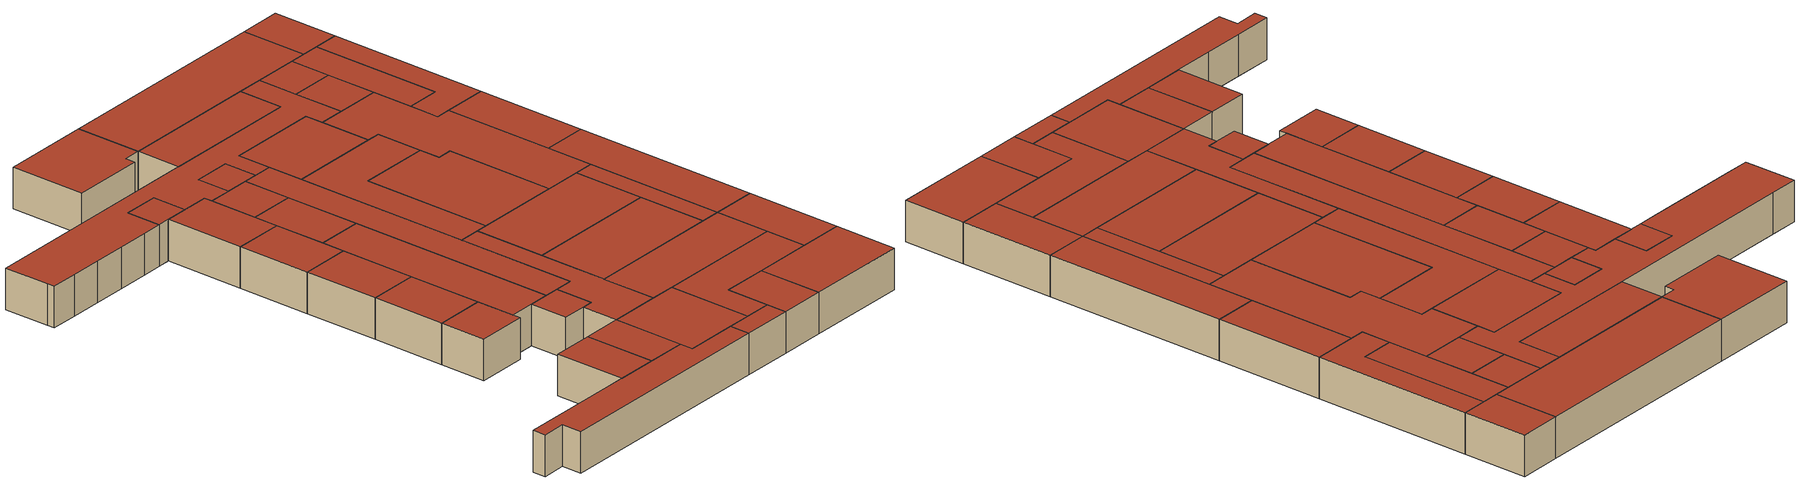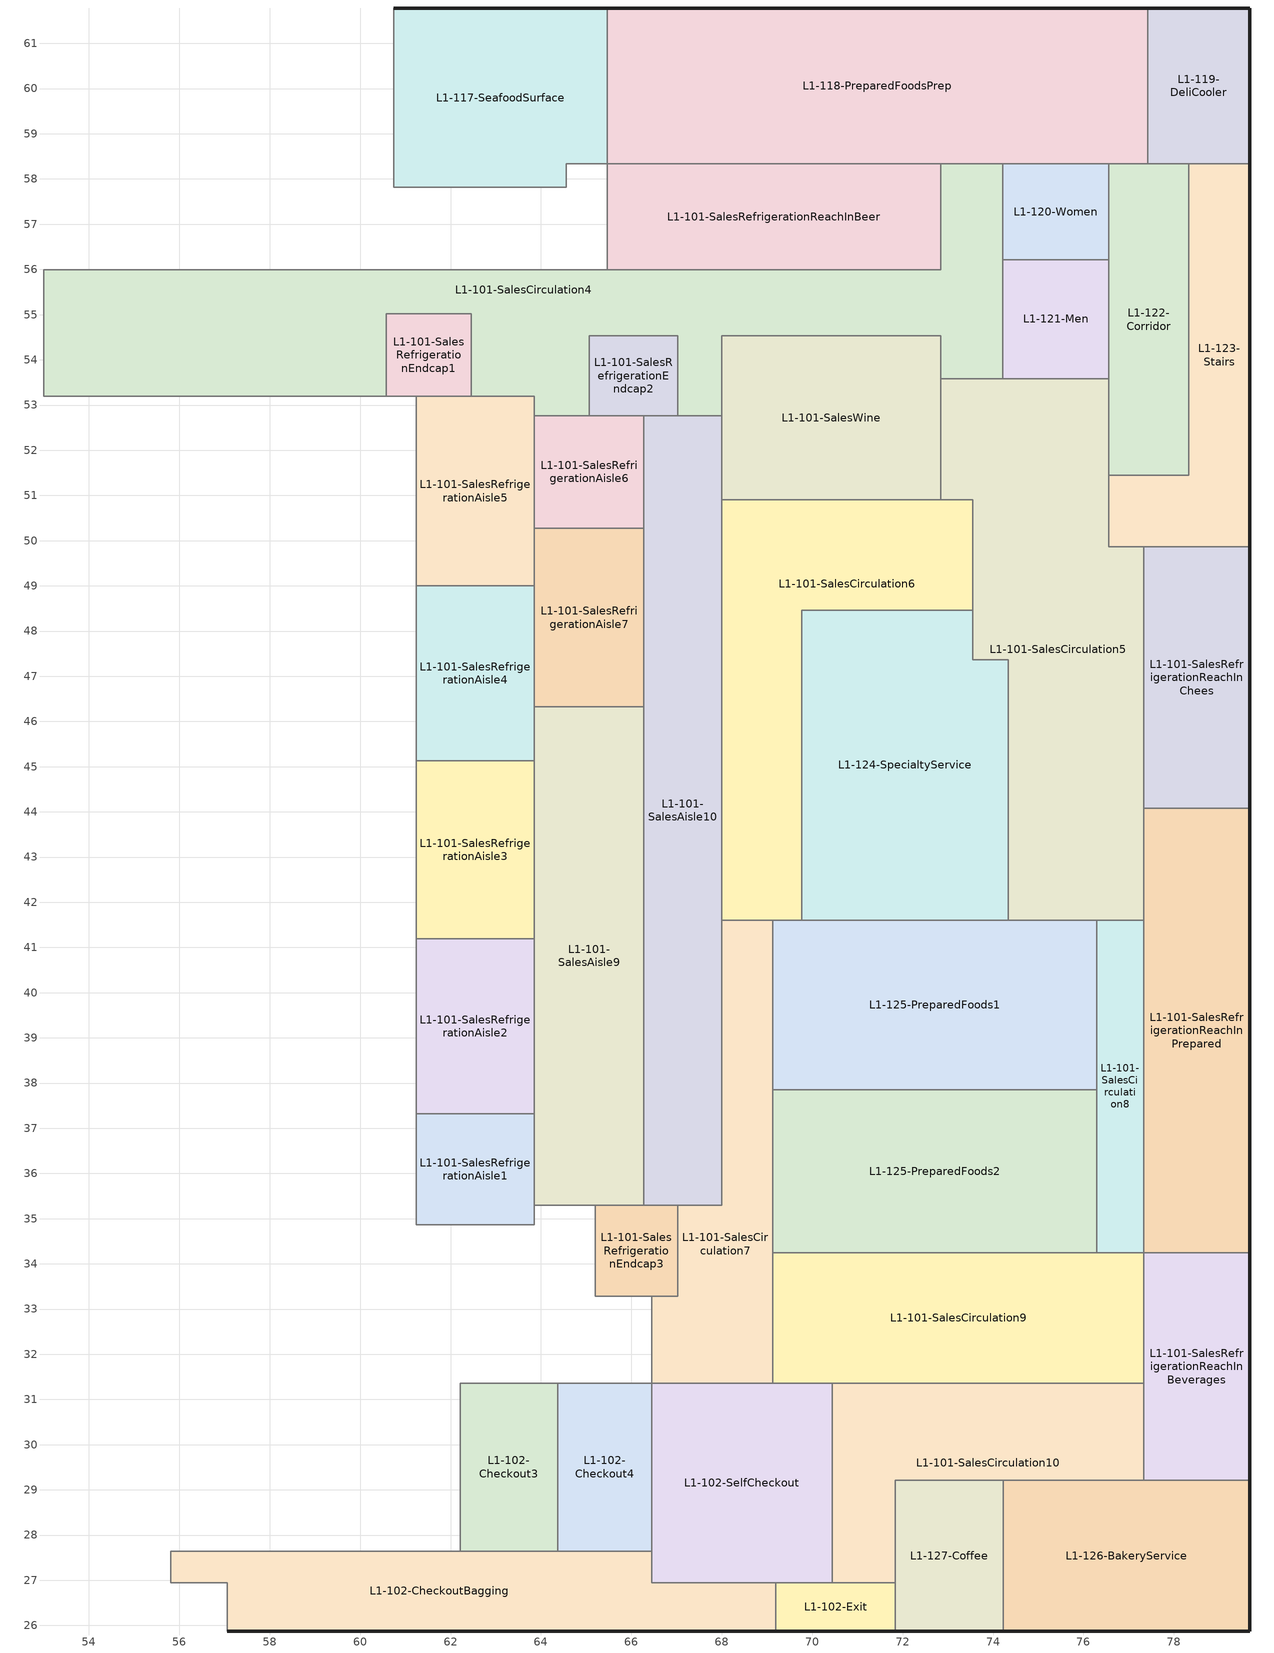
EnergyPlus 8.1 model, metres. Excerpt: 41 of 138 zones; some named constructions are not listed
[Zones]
L1-123-Stairs
 floor ground (Interior Floor): 76.57,49.87 76.57,51.44 78.33,51.44 78.33,58.34 79.67,58.34 79.67,49.87 z0
 wall outside (Exterior Wall): 79.67,49.87 79.67,58.34 z0:2.13
 wall to L1-122-Corridor (Interior Wall): 78.33,58.34 78.33,51.44 76.57,51.44 z0:2.13
 wall to L1-101-SalesCirculation5 (Interior Wall): 76.57,51.44 76.57,49.87 77.34,49.87 z0:2.13
 wall to L1-101-SalesRefrigerationReachInChees (Interior Wall): 77.34,49.87 79.67,49.87 z0:2.13
 wall to L1-119-DeliCooler (Interior Wall): 79.67,58.34 78.33,58.34 z0:2.13
 roof outside (Exterior Roof): 76.57,49.87 79.67,49.87 79.67,58.34 78.33,58.34 78.33,51.44 76.57,51.44 z2.13
L1-122-Corridor
 floor ground (Interior Floor): 76.57,51.44 76.57,58.34 78.33,58.34 78.33,51.44 z0
 wall to L1-118-PreparedFoodsPrep (Interior Wall): 77.42,58.34 76.57,58.34 z0:2.13
 wall to L1-120-Women (Interior Wall): 76.57,58.34 76.57,56.22 z0:2.13
 wall to L1-121-Men (Interior Wall): 76.57,56.22 76.57,53.58 z0:2.13
 wall to L1-101-SalesCirculation5 (Interior Wall): 76.57,53.58 76.57,51.44 z0:2.13
 wall to L1-119-DeliCooler (Interior Wall): 78.33,58.34 77.42,58.34 z0:2.13
 roof outside (Exterior Roof): 76.57,51.44 78.33,51.44 78.33,58.34 76.57,58.34 z2.13
L1-120-Women
 floor ground (Interior Floor): 74.22,56.22 74.22,58.34 76.57,58.34 76.57,56.22 z0
 wall to L1-101-SalesCirculation4 (Interior Wall): 74.22,58.34 74.22,56.22 z0:2.13
 wall to L1-121-Men (Interior Wall): 74.22,56.22 76.57,56.22 z0:2.13
 wall to L1-118-PreparedFoodsPrep (Interior Wall): 76.57,58.34 74.22,58.34 z0:2.13
 roof outside (Exterior Roof): 74.22,56.22 76.57,56.22 76.57,58.34 74.22,58.34 z2.13
L1-118-PreparedFoodsPrep
 floor ground (Interior Floor): 65.46,58.34 65.46,61.78 77.42,61.78 77.42,58.34 z0
 wall outside (Exterior Wall): 77.42,61.78 65.46,61.78 z0:2.13
 wall to L1-119-DeliCooler (Interior Wall): 77.42,58.34 77.42,61.78 z0:2.13
 wall to L1-117-SeafoodSurface (Interior Wall): 65.46,61.78 65.46,58.34 z0:2.13
 wall to L1-101-SalesRefrigerationReachInBeer (Interior Wall): 65.46,58.34 72.85,58.34 z0:2.13
 wall to L1-101-SalesCirculation4 (Interior Wall): 72.85,58.34 74.22,58.34 z0:2.13
 roof outside (Exterior Roof): 65.46,58.34 77.42,58.34 77.42,61.78 65.46,61.78 z2.13
L1-121-Men
 floor ground (Interior Floor): 74.22,53.58 74.22,56.22 76.57,56.22 76.57,53.58 z0
 wall to L1-101-SalesCirculation4 (Interior Wall): 74.22,56.22 74.22,53.58 z0:2.13
 wall to L1-101-SalesCirculation5 (Interior Wall): 74.22,53.58 76.57,53.58 z0:2.13
 roof outside (Exterior Roof): 74.22,53.58 76.57,53.58 76.57,56.22 74.22,56.22 z2.13
L1-101-SalesCirculation9
 floor ground (Interior Floor): 69.13,31.36 69.13,34.25 77.34,34.25 77.34,31.36 z0
 wall to L1-101-SalesCirculation8 (Interior Wall): 77.34,34.25 76.29,34.25 z0:2.13
 wall to L1-125-PreparedFoods2 (Interior Wall): 76.29,34.25 69.13,34.25 z0:2.13
 wall to L1-101-SalesCirculation7 (Interior Wall): 69.13,34.25 69.13,31.36 z0:2.13
 wall to L1-102-SelfCheckout (Interior Wall): 69.13,31.36 70.44,31.36 z0:2.13
 wall to L1-101-SalesCirculation10 (Interior Wall): 70.44,31.36 77.34,31.36 z0:2.13
 wall to L1-101-SalesRefrigerationReachInBeverages (Interior Wall): 77.34,31.36 77.34,34.25 z0:2.13
 roof outside (Exterior Roof): 69.13,31.36 77.34,31.36 77.34,34.25 69.13,34.25 z2.13
L1-101-SalesCirculation8
 floor ground (Interior Floor): 76.29,34.25 76.29,41.61 77.34,41.61 77.34,34.25 z0
 wall to L1-101-SalesCirculation5 (Interior Wall): 77.34,41.61 76.29,41.61 z0:2.13
 wall to L1-125-PreparedFoods1 (Interior Wall): 76.29,41.61 76.29,37.86 z0:2.13
 wall to L1-125-PreparedFoods2 (Interior Wall): 76.29,37.86 76.29,34.25 z0:2.13
 wall to L1-101-SalesRefrigerationReachInPrepared (Interior Wall): 77.34,34.25 77.34,41.61 z0:2.13
 roof outside (Exterior Roof): 76.29,34.25 77.34,34.25 77.34,41.61 76.29,41.61 z2.13
L1-101-SalesCirculation5
 floor ground (Interior Floor): 73.55,47.37 73.55,50.9 72.85,50.9 72.85,53.58 76.57,53.58 76.57,49.87 77.34,49.87 77.34,41.61 74.34,41.61 74.34,47.37 z0
 wall to L1-101-SalesRefrigerationReachInChees (Interior Wall): 77.34,44.08 77.34,49.87 z0:2.13
 wall to L1-101-SalesCirculation4 (Interior Wall): 74.22,53.58 72.85,53.58 z0:2.13
 wall to L1-101-SalesWine (Interior Wall): 72.85,53.58 72.85,50.9 z0:2.13
 wall to L1-101-SalesCirculation6 (Interior Wall): 72.85,50.9 73.55,50.9 73.55,48.46 z0:2.13
 wall to L1-124-SpecialtyService (Interior Wall): 73.55,48.46 73.55,47.37 74.34,47.37 74.34,42.37 74.34,41.61 z0:2.13
 wall to L1-125-PreparedFoods1 (Interior Wall): 74.34,41.61 76.29,41.61 z0:2.13
 wall to L1-101-SalesRefrigerationReachInPrepared (Interior Wall): 77.34,41.61 77.34,44.08 z0:2.13
 roof outside (Exterior Roof): 74.34,41.61 77.34,41.61 77.34,49.87 76.57,49.87 76.57,53.58 72.85,53.58 72.85,50.9 73.55,50.9 73.55,47.37 74.34,47.37 z2.13
L1-101-SalesRefrigerationReachInPrepared
 floor ground (Interior Floor): 77.34,34.25 77.34,44.08 79.67,44.08 79.67,34.25 z0
 wall outside (Exterior Wall): 79.67,34.25 79.67,44.08 z0:2.13
 wall to L1-101-SalesRefrigerationReachInBeverages (Interior Wall): 77.34,34.25 79.67,34.25 z0:2.13
 wall to L1-101-SalesRefrigerationReachInChees (Interior Wall): 79.67,44.08 77.34,44.08 z0:2.13
 roof outside (Exterior Roof): 77.34,34.25 79.67,34.25 79.67,44.08 77.34,44.08 z2.13
L1-101-SalesRefrigerationReachInChees
 floor ground (Interior Floor): 77.34,44.08 77.34,49.87 79.67,49.87 79.67,44.08 z0
 wall outside (Exterior Wall): 79.67,44.08 79.67,49.87 z0:2.13
 roof outside (Exterior Roof): 77.34,44.08 79.67,44.08 79.67,49.87 77.34,49.87 z2.13
L1-101-SalesRefrigerationAisle5
 floor ground (Interior Floor): 61.24,49 61.24,53.19 63.86,53.19 63.86,49 z0
 wall to L1-101-SalesRefrigerationEndcap1 (Interior Wall): 62.45,53.19 61.24,53.19 z0:2.13
 wall to L1-101-SalesAisle8 (Interior Wall): 61.24,53.19 61.24,49 z0:2.13
 wall to L1-101-SalesRefrigerationAisle4 (Interior Wall): 61.24,49 63.86,49 z0:2.13
 wall to L1-101-SalesRefrigerationAisle7 (Interior Wall): 63.86,49 63.86,50.27 z0:2.13
 wall to L1-101-SalesRefrigerationAisle6 (Interior Wall): 63.86,50.27 63.86,52.77 z0:2.13
 wall to L1-101-SalesCirculation4 (Interior Wall): 63.86,52.77 63.86,53.19 62.45,53.19 z0:2.13
 roof outside (Exterior Roof): 61.24,49 63.86,49 63.86,53.19 61.24,53.19 z2.13
L1-101-SalesCirculation4
 floor ground (Interior Floor): 53,53.19 53,55.99 72.85,55.99 72.85,58.34 74.22,58.34 74.22,53.58 72.85,53.58 72.85,54.53 68,54.53 68,52.77 67.03,52.77 67.03,54.53 65.07,54.53 65.07,52.77 63.86,52.77 63.86,53.19 62.45,53.19 62.45,55.02 60.58,55.02 60.58,53.19 z0
 wall to L1-101-SalesCirculationMeatSeafood (Interior Wall): 65.46,55.99 54.53,55.99 z0:2.13
 wall to L1-101-SalesRefrigerationReachInMeatSubstitutes (Interior Wall): 54.53,55.99 53,55.99 z0:2.13
 wall to L1-101-SalesCirculation3 (Interior Wall): 53,55.99 53,53.58 z0:2.13
 wall to L1-101-SalesAisle3 (Interior Wall): 53,53.58 53,53.19 z0:2.13
 wall to L1-101-SalesAisle4 (Interior Wall): 53,53.19 54.45,53.19 z0:2.13
 wall to L1-101-SalesAisle5 (Interior Wall): 54.45,53.19 56.1,53.19 z0:2.13
 wall to L1-101-SalesAisle6 (Interior Wall): 56.1,53.19 57.84,53.19 z0:2.13
 wall to L1-101-SalesAisle7 (Interior Wall): 57.84,53.19 59.49,53.19 z0:2.13
 wall to L1-101-SalesAisle8 (Interior Wall): 59.49,53.19 60.58,53.19 z0:2.13
 wall to L1-101-SalesRefrigerationEndcap1 (Interior Wall): 60.58,53.19 60.58,55.02 62.45,55.02 62.45,53.19 z0:2.13
 wall to L1-101-SalesRefrigerationAisle6 (Interior Wall): 63.86,52.77 65.07,52.77 z0:2.13
 wall to L1-101-SalesRefrigerationEndcap2 (Interior Wall): 65.07,52.77 65.07,54.53 67.03,54.53 67.03,52.77 z0:2.13
 wall to L1-101-SalesAisle10 (Interior Wall): 67.03,52.77 68,52.77 z0:2.13
 wall to L1-101-SalesWine (Interior Wall): 68,52.77 68,54.53 72.85,54.53 72.85,53.58 z0:2.13
 wall to L1-101-SalesRefrigerationReachInBeer (Interior Wall): 72.85,58.34 72.85,55.99 65.46,55.99 z0:2.13
 roof outside (Exterior Roof): 53,53.19 60.58,53.19 60.58,55.02 62.45,55.02 62.45,53.19 63.86,53.19 63.86,52.77 65.07,52.77 65.07,54.53 67.03,54.53 67.03,52.77 68,52.77 68,54.53 72.85,54.53 72.85,53.58 74.22,53.58 74.22,58.34 72.85,58.34 72.85,55.99 53,55.99 z2.13
L1-101-SalesRefrigerationAisle1
 floor ground (Interior Floor): 61.24,34.87 61.24,37.32 63.86,37.32 63.86,34.87 z0
 wall to L1-101-SalesCirculation2 (Interior Wall): 61.24,34.87 63.86,34.87 63.86,35.3 z0:2.13
 wall to L1-101-SalesAisle9 (Interior Wall): 63.86,35.3 63.86,37.32 z0:2.13
 wall to L1-101-SalesRefrigerationAisle2 (Interior Wall): 63.86,37.32 61.24,37.32 z0:2.13
 wall to L1-101-SalesAisle8 (Interior Wall): 61.24,37.32 61.24,34.87 z0:2.13
 roof outside (Exterior Roof): 61.24,34.87 63.86,34.87 63.86,37.32 61.24,37.32 z2.13
L1-101-SalesRefrigerationEndcap1
 floor ground (Interior Floor): 60.58,53.19 60.58,55.02 62.45,55.02 62.45,53.19 z0
 wall to L1-101-SalesAisle8 (Interior Wall): 60.58,53.19 61.24,53.19 z0:2.13
 roof outside (Exterior Roof): 60.58,53.19 62.45,53.19 62.45,55.02 60.58,55.02 z2.13
L1-101-SalesRefrigerationAisle2
 floor ground (Interior Floor): 61.24,37.32 61.24,41.19 63.86,41.19 63.86,37.32 z0
 wall to L1-101-SalesRefrigerationAisle3 (Interior Wall): 63.86,41.19 61.24,41.19 z0:2.13
 wall to L1-101-SalesAisle8 (Interior Wall): 61.24,41.19 61.24,37.32 z0:2.13
 wall to L1-101-SalesAisle9 (Interior Wall): 63.86,37.32 63.86,41.19 z0:2.13
 roof outside (Exterior Roof): 61.24,37.32 63.86,37.32 63.86,41.19 61.24,41.19 z2.13
L1-101-SalesRefrigerationAisle3
 floor ground (Interior Floor): 61.24,41.19 61.24,45.13 63.86,45.13 63.86,41.19 z0
 wall to L1-101-SalesRefrigerationAisle4 (Interior Wall): 63.86,45.13 61.24,45.13 z0:2.13
 wall to L1-101-SalesAisle8 (Interior Wall): 61.24,45.13 61.24,41.19 z0:2.13
 wall to L1-101-SalesAisle9 (Interior Wall): 63.86,41.19 63.86,45.13 z0:2.13
 roof outside (Exterior Roof): 61.24,41.19 63.86,41.19 63.86,45.13 61.24,45.13 z2.13
L1-101-SalesRefrigerationAisle4
 floor ground (Interior Floor): 61.24,45.13 61.24,49 63.86,49 63.86,45.13 z0
 wall to L1-101-SalesRefrigerationAisle7 (Interior Wall): 63.86,46.33 63.86,49 z0:2.13
 wall to L1-101-SalesAisle8 (Interior Wall): 61.24,49 61.24,45.13 z0:2.13
 wall to L1-101-SalesAisle9 (Interior Wall): 63.86,45.13 63.86,46.33 z0:2.13
 roof outside (Exterior Roof): 61.24,45.13 63.86,45.13 63.86,49 61.24,49 z2.13
L1-101-SalesAisle9
 floor ground (Interior Floor): 63.86,35.3 63.86,46.33 66.27,46.33 66.27,35.3 z0
 wall to L1-101-SalesCirculation2 (Interior Wall): 63.86,35.3 65.2,35.3 z0:2.13
 wall to L1-101-SalesRefrigerationEndcap3 (Interior Wall): 65.2,35.3 66.27,35.3 z0:2.13
 wall to L1-101-SalesAisle10 (Interior Wall): 66.27,35.3 66.27,46.33 z0:2.13
 wall to L1-101-SalesRefrigerationAisle7 (Interior Wall): 66.27,46.33 63.86,46.33 z0:2.13
 roof outside (Exterior Roof): 63.86,35.3 66.27,35.3 66.27,46.33 63.86,46.33 z2.13
L1-101-SalesRefrigerationAisle7
 floor ground (Interior Floor): 63.86,46.33 63.86,50.27 66.27,50.27 66.27,46.33 z0
 wall to L1-101-SalesAisle10 (Interior Wall): 66.27,46.33 66.27,50.27 z0:2.13
 wall to L1-101-SalesRefrigerationAisle6 (Interior Wall): 66.27,50.27 63.86,50.27 z0:2.13
 roof outside (Exterior Roof): 63.86,46.33 66.27,46.33 66.27,50.27 63.86,50.27 z2.13
L1-101-SalesAisle10
 floor ground (Interior Floor): 66.27,35.3 66.27,52.77 68,52.77 68,35.3 z0
 wall to L1-101-SalesRefrigerationEndcap3 (Interior Wall): 66.27,35.3 67.03,35.3 z0:2.13
 wall to L1-101-SalesCirculation7 (Interior Wall): 67.03,35.3 68,35.3 68,41.61 z0:2.13
 wall to L1-101-SalesCirculation6 (Interior Wall): 68,41.61 68,50.9 z0:2.13
 wall to L1-101-SalesWine (Interior Wall): 68,50.9 68,52.77 z0:2.13
 wall to L1-101-SalesRefrigerationEndcap2 (Interior Wall): 67.03,52.77 66.27,52.77 z0:2.13
 wall to L1-101-SalesRefrigerationAisle6 (Interior Wall): 66.27,52.77 66.27,50.27 z0:2.13
 roof outside (Exterior Roof): 66.27,35.3 68,35.3 68,52.77 66.27,52.77 z2.13
L1-101-SalesCirculation7
 floor ground (Interior Floor): 66.45,31.36 66.45,33.28 67.03,33.28 67.03,35.3 68,35.3 68,41.61 69.13,41.61 69.13,31.36 z0
 wall to L1-125-PreparedFoods1 (Interior Wall): 69.13,37.86 69.13,41.61 z0:2.13
 wall to L1-101-SalesCirculation6 (Interior Wall): 69.13,41.61 68,41.61 z0:2.13
 wall to L1-101-SalesRefrigerationEndcap3 (Interior Wall): 67.03,35.3 67.03,33.28 66.45,33.28 z0:2.13
 wall to L1-101-SalesCirculation2 (Interior Wall): 66.45,33.28 66.45,31.36 z0:2.13
 wall to L1-102-SelfCheckout (Interior Wall): 66.45,31.36 69.13,31.36 z0:2.13
 wall to L1-125-PreparedFoods2 (Interior Wall): 69.13,34.25 69.13,37.86 z0:2.13
 roof outside (Exterior Roof): 66.45,31.36 69.13,31.36 69.13,41.61 68,41.61 68,35.3 67.03,35.3 67.03,33.28 66.45,33.28 z2.13
L1-125-PreparedFoods2
 floor ground (Interior Floor): 69.13,34.25 69.13,37.86 76.29,37.86 76.29,34.25 z0
 wall to L1-125-PreparedFoods1 (Interior Wall): 76.29,37.86 69.13,37.86 z0:2.13
 roof outside (Exterior Roof): 69.13,34.25 76.29,34.25 76.29,37.86 69.13,37.86 z2.13
L1-125-PreparedFoods1
 floor ground (Interior Floor): 69.13,37.86 69.13,41.61 76.29,41.61 76.29,37.86 z0
 wall to L1-124-SpecialtyService (Interior Wall): 74.34,41.61 69.77,41.61 z0:2.13
 wall to L1-101-SalesCirculation6 (Interior Wall): 69.77,41.61 69.13,41.61 z0:2.13
 roof outside (Exterior Roof): 69.13,37.86 76.29,37.86 76.29,41.61 69.13,41.61 z2.13
L1-101-SalesRefrigerationAisle6
 floor ground (Interior Floor): 63.86,50.27 63.86,52.77 66.27,52.77 66.27,50.27 z0
 wall to L1-101-SalesRefrigerationEndcap2 (Interior Wall): 66.27,52.77 65.07,52.77 z0:2.13
 roof outside (Exterior Roof): 63.86,50.27 66.27,50.27 66.27,52.77 63.86,52.77 z2.13
L1-101-SalesRefrigerationReachInBeverages
 floor ground (Interior Floor): 77.34,29.21 77.34,34.25 79.67,34.25 79.67,29.21 z0
 wall outside (Exterior Wall): 79.67,29.21 79.67,34.25 z0:2.13
 wall to L1-101-SalesCirculation10 (Interior Wall): 77.34,31.36 77.34,29.21 z0:2.13
 wall to L1-126-BakeryService (Interior Wall): 77.34,29.21 79.67,29.21 z0:2.13
 roof outside (Exterior Roof): 77.34,29.21 79.67,29.21 79.67,34.25 77.34,34.25 z2.13
L1-101-SalesCirculation6
 floor ground (Interior Floor): 68,41.61 68,50.9 73.55,50.9 73.55,48.46 69.77,48.46 69.77,41.61 z0
 wall to L1-124-SpecialtyService (Interior Wall): 69.77,41.61 69.77,48.46 73.55,48.46 z0:2.13
 wall to L1-101-SalesWine (Interior Wall): 72.85,50.9 68,50.9 z0:2.13
 roof outside (Exterior Roof): 68,41.61 69.77,41.61 69.77,48.46 73.55,48.46 73.55,50.9 68,50.9 z2.13
L1-124-SpecialtyService
 floor ground (Interior Floor): 69.77,41.61 69.77,48.46 73.55,48.46 73.55,47.37 74.34,47.37 74.34,41.61 z0
 roof outside (Exterior Roof): 69.77,41.61 74.34,41.61 74.34,47.37 73.55,47.37 73.55,48.46 69.77,48.46 z2.13
L1-101-SalesWine
 floor ground (Interior Floor): 68,50.9 68,54.53 72.85,54.53 72.85,50.9 z0
 roof outside (Exterior Roof): 68,50.9 72.85,50.9 72.85,54.53 68,54.53 z2.13
L1-101-SalesRefrigerationEndcap3
 floor ground (Interior Floor): 65.2,33.28 65.2,35.3 67.03,35.3 67.03,33.28 z0
 wall to L1-101-SalesCirculation2 (Interior Wall): 65.2,35.3 65.2,33.28 66.45,33.28 z0:2.13
 roof outside (Exterior Roof): 65.2,33.28 67.03,33.28 67.03,35.3 65.2,35.3 z2.13
L1-101-SalesRefrigerationEndcap2
 floor ground (Interior Floor): 65.07,52.77 65.07,54.53 67.03,54.53 67.03,52.77 z0
 roof outside (Exterior Roof): 65.07,52.77 67.03,52.77 67.03,54.53 65.07,54.53 z2.13
L1-102-CheckoutBagging
 floor ground (Interior Floor): 57.06,25.88 57.06,26.95 55.81,26.95 55.81,27.65 66.45,27.65 66.45,26.95 69.19,26.95 69.19,25.88 z0
 wall outside (Exterior Wall): 57.06,25.88 69.19,25.88 z0:2.13
 wall to L1-101-SalesCirculation1 (Interior Wall): 55.81,27.65 55.81,26.95 z0:2.13
 wall to L1-101-EntranceExit (Interior Wall): 55.81,26.95 57.06,26.95 57.06,25.88 z0:2.13
 wall to L1-102-Exit (Interior Wall): 69.19,25.88 69.19,26.95 z0:2.13
 wall to L1-102-SelfCheckout (Interior Wall): 69.19,26.95 66.45,26.95 66.45,27.65 z0:2.13
 wall to L1-102-Checkout4 (Interior Wall): 66.45,27.65 64.37,27.65 z0:2.13
 wall to L1-102-Checkout3 (Interior Wall): 64.37,27.65 62.21,27.65 z0:2.13
 wall to L1-102-Checkout2 (Interior Wall): 62.21,27.65 60.05,27.65 z0:2.13
 wall to L1-102-Checkout1 (Interior Wall): 60.05,27.65 57.88,27.65 z0:2.13
 wall to L1-103-Floral (Interior Wall): 57.88,27.65 55.81,27.65 z0:2.13
 roof outside (Exterior Roof): 57.06,25.88 69.19,25.88 69.19,26.95 66.45,26.95 66.45,27.65 55.81,27.65 55.81,26.95 57.06,26.95 z2.13
L1-102-Checkout3
 floor ground (Interior Floor): 62.21,27.65 62.21,31.36 64.37,31.36 64.37,27.65 z0
 wall to L1-101-SalesCirculation2 (Interior Wall): 64.37,31.36 62.21,31.36 z0:2.13
 wall to L1-102-Checkout2 (Interior Wall): 62.21,31.36 62.21,27.65 z0:2.13
 wall to L1-102-Checkout4 (Interior Wall): 64.37,27.65 64.37,31.36 z0:2.13
 roof outside (Exterior Roof): 62.21,27.65 64.37,27.65 64.37,31.36 62.21,31.36 z2.13
L1-102-Checkout4
 floor ground (Interior Floor): 64.37,27.65 64.37,31.36 66.45,31.36 66.45,27.65 z0
 wall to L1-101-SalesCirculation2 (Interior Wall): 66.45,31.36 64.37,31.36 z0:2.13
 wall to L1-102-SelfCheckout (Interior Wall): 66.45,27.65 66.45,31.36 z0:2.13
 roof outside (Exterior Roof): 64.37,27.65 66.45,27.65 66.45,31.36 64.37,31.36 z2.13
L1-101-SalesRefrigerationReachInBeer
 floor ground (Interior Floor): 65.46,55.99 65.46,58.34 72.85,58.34 72.85,55.99 z0
 wall to L1-101-SalesCirculationMeatSeafood (Interior Wall): 65.46,58.34 65.46,55.99 z0:2.13
 roof outside (Exterior Roof): 65.46,55.99 72.85,55.99 72.85,58.34 65.46,58.34 z2.13
L1-102-SelfCheckout
 floor ground (Interior Floor): 66.45,26.95 66.45,31.36 70.44,31.36 70.44,26.95 z0
 wall to L1-102-Exit (Interior Wall): 69.19,26.95 70.44,26.95 z0:2.13
 wall to L1-101-SalesCirculation10 (Interior Wall): 70.44,26.95 70.44,31.36 z0:2.13
 roof outside (Exterior Roof): 66.45,26.95 70.44,26.95 70.44,31.36 66.45,31.36 z2.13
L1-102-Exit
 floor ground (Interior Floor): 69.19,25.88 69.19,26.95 71.84,26.95 71.84,25.88 z0
 wall outside (Exterior Wall): 69.19,25.88 71.84,25.88 z0:2.13
 wall to L1-127-Coffee (Interior Wall): 71.84,25.88 71.84,26.95 z0:2.13
 wall to L1-101-SalesCirculation10 (Interior Wall): 71.84,26.95 70.44,26.95 z0:2.13
 roof outside (Exterior Roof): 69.19,25.88 71.84,25.88 71.84,26.95 69.19,26.95 z2.13
L1-117-SeafoodSurface
 floor ground (Interior Floor): 60.74,57.81 60.74,61.78 65.46,61.78 65.46,58.34 64.56,58.34 64.56,57.81 z0
 wall outside (Exterior Wall): 65.46,61.78 60.74,61.78 z0:2.13
 wall to L1-101-SalesCirculationMeatSeafood (Interior Wall): 60.74,57.81 64.56,57.81 64.56,58.34 65.46,58.34 z0:2.13
 wall to L1-116-MeatService (Interior Wall): 60.74,61.78 60.74,57.81 z0:2.13
 roof outside (Exterior Roof): 60.74,57.81 64.56,57.81 64.56,58.34 65.46,58.34 65.46,61.78 60.74,61.78 z2.13
L1-127-Coffee
 floor ground (Interior Floor): 71.84,25.88 71.84,29.21 74.23,29.21 74.23,25.88 z0
 wall outside (Exterior Wall): 71.84,25.88 74.23,25.88 z0:2.13
 wall to L1-101-SalesCirculation10 (Interior Wall): 74.23,29.21 71.84,29.21 71.84,26.95 z0:2.13
 wall to L1-126-BakeryService (Interior Wall): 74.23,25.88 74.23,29.21 z0:2.13
 roof outside (Exterior Roof): 71.84,25.88 74.23,25.88 74.23,29.21 71.84,29.21 z2.13
L1-126-BakeryService
 floor ground (Interior Floor): 74.23,25.88 74.23,29.21 79.67,29.21 79.67,25.88 z0
 wall outside (Exterior Wall): 74.23,25.88 79.67,25.88 79.67,29.21 z0:2.13
 wall to L1-101-SalesCirculation10 (Interior Wall): 77.34,29.21 74.23,29.21 z0:2.13
 roof outside (Exterior Roof): 74.23,25.88 79.67,25.88 79.67,29.21 74.23,29.21 z2.13
L1-119-DeliCooler
 floor ground (Interior Floor): 77.42,58.34 77.42,61.78 79.67,61.78 79.67,58.34 z0
 wall outside (Exterior Wall): 79.67,58.34 79.67,61.78 77.42,61.78 z0:2.13
 roof outside (Exterior Roof): 77.42,58.34 79.67,58.34 79.67,61.78 77.42,61.78 z2.13
L1-101-SalesCirculation10
 floor ground (Interior Floor): 70.44,26.95 70.44,31.36 77.34,31.36 77.34,29.21 71.84,29.21 71.84,26.95 z0
 roof outside (Exterior Roof): 70.44,26.95 71.84,26.95 71.84,29.21 77.34,29.21 77.34,31.36 70.44,31.36 z2.13
[Building]
NoeValleyWFM_Geometry.idf: North Axis {deg}=356.173; Terrain=City; Solar Distribution or maybe FullExterior=FullInteriorAndExteriorWithReflections; Maximum Number of Warmup Days=25; Minimum Number of Warmup Days=6
[Site:Location]
Sacramento Executive Arpt	USA: 38.5, -121.5, -8, 5
[SizingPeriod:DesignDay] Day of Month=21; Dry-Bulb Temperature Range Modifier Type=DefaultMultipliers; Barometric Pressure {Pa}=101265; Rain {Yes/No}=No; Snow on ground {Yes/No}=No; Daylight Savings Time Indicator=No
Name | Month | Day Type | Maximum Dry-Bulb Temperature {C} | Daily Dry-Bulb Temperature Range {C} | Humidity Condition Type | Wetbulb at Maximum Dry-Bulb {C} | Wind Speed {m/s} design conditions vs. traditional 6.71 m/s (15 mph) | Wind Direction {Degrees; N=0, S=180} | Solar Model Indicator | Clearness {0.0 to 1.1} | Dewpoint at Maximum Dry-Bulb {C} | Wind Speed {m/s} design conditions vs. traditional 3.35 m/s (7mph) | ASHRAE Clear Sky Optical Depth for Beam Irradiance (taub) | ASHRAE Clear Sky Optical Depth for Diffuse Irradiance (taud)
Sacramento Executive Arpt Ann Htg 99.6% Condns DB | 12 | WinterDesignDay | -0.4 | 0 | Wetbulb | -0.4 | 0.9 | 320 | ASHRAEClearSky | 0
Sacramento Executive Arpt Ann Hum_n 99.6% Condns DP=>MCDB | 12 | WinterDesignDay | 10.8 | 0 | Dewpoint |  | 0.9 | 320 | ASHRAEClearSky | 0 | -6.4
Sacramento Executive Arpt Ann Htg Wind 99.6% Condns WS=>MCDB | 12 | WinterDesignDay | 11.7 | 0 | Wetbulb | 11.7 | 11.6 | 320 | ASHRAEClearSky | 0
Sacramento Executive Arpt Ann Clg .4% Condns DB=>MWB | 7 | SummerDesignDay | 37.9 | 18.1 | Wetbulb | 21.3 |  | 220 | ASHRAETau |  |  | 3.4 | 0.382 | 2.325
[Construction]
INTERIOR FLOOR: F16 Acoustic tile, F05 Ceiling air space resistance, M11 100mm lightweight concrete
[Zone] Type=1
L1-123-Stairs; L1-122-Corridor; L1-120-Women; L1-118-PreparedFoodsPrep; L1-121-Men; L1-101-SalesCirculation9; L1-101-SalesCirculation8; L1-101-SalesCirculation5; L1-101-SalesRefrigerationReachInPrepared; L1-101-SalesRefrigerationReachInChees; L1-101-SalesRefrigerationAisle5; L1-101-SalesCirculation4; L1-101-SalesRefrigerationAisle1; L1-101-SalesRefrigerationEndcap1; L1-101-SalesRefrigerationAisle2; L1-101-SalesRefrigerationAisle3; L1-101-SalesRefrigerationAisle4; L1-101-SalesAisle9; L1-101-SalesRefrigerationAisle7; L1-101-SalesAisle10; L1-101-SalesCirculation7; L1-125-PreparedFoods2; L1-125-PreparedFoods1; L1-101-SalesRefrigerationAisle6; L1-101-SalesRefrigerationReachInBeverages; L1-101-SalesCirculation6; L1-124-SpecialtyService; L1-101-SalesWine; L1-101-SalesRefrigerationEndcap3; L1-101-SalesRefrigerationEndcap2; L1-102-CheckoutBagging; L1-102-Checkout3; L1-102-Checkout4; L1-101-SalesRefrigerationReachInBeer; L1-102-SelfCheckout; L1-102-Exit; L1-117-SeafoodSurface; L1-127-Coffee; L1-126-BakeryService; L1-119-DeliCooler; L1-101-SalesCirculation10
